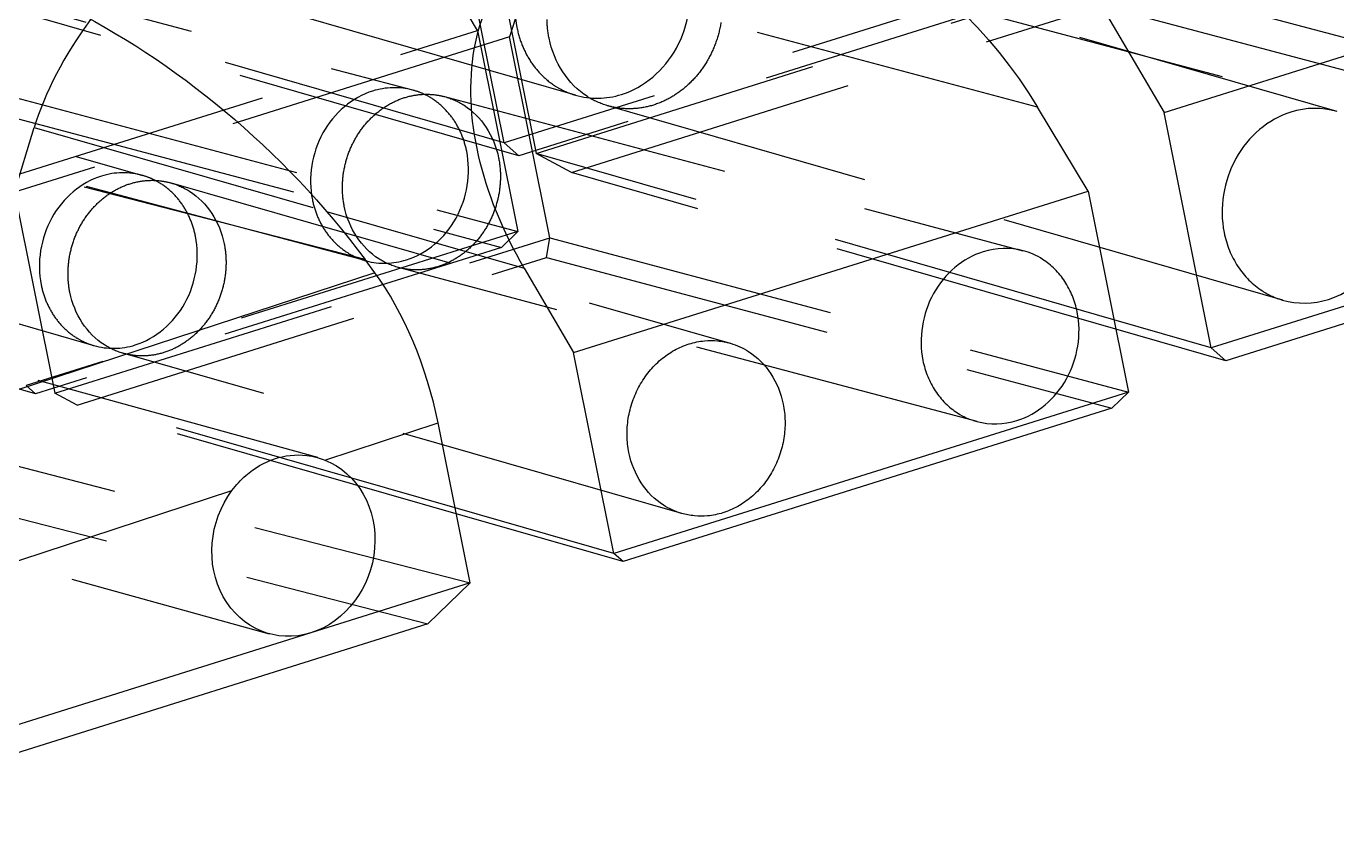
# Model space of a CAD drawing. Header units: millimetres. Extents: x -115 to -14, y 12 to 52.
# Drawn here: x -83.52 to -54.82, y 11.92 to 29.2 of the extents above; entities that cross this region are included whole.
import ezdxf

# ---------------------------------------------------------------- set-up
doc = ezdxf.new("R2010")
doc.units = ezdxf.units.MM
doc.linetypes.add('HIDDEN', pattern=[9.525, 6.35, -3.175])
doc.layers.get('0').update_dxf_attribs({"color": 253, "lineweight": 70, "true_color": 0x8faf8f})
doc.layers.add('Hidden', color=98, linetype='HIDDEN', lineweight=70, true_color=0x054805)

msp = doc.modelspace()

# ---------------------------------------------------------------- linework, layer by layer
at = {"color": 98, "lineweight": -3, "true_color": 0x054805}
for p, q in [((-58.605, 27.316), (-45.521, 31.417)), ((-60.212, 30.061), (-58.605, 27.316)), ((-60.267, 25.597), (-61.375, 27.433)), ((-57.572, 22.165), (-58.605, 27.316)), ((-44.488, 26.266), (-57.572, 22.165)), ((-71.535, 22.065), (-60.267, 25.597)), ((-60.267, 25.597), (-59.384, 21.196)), ((-45.066, 25.705), (-57.251, 21.88)), ((-76.945, 25.149), (-72.617, 23.909)), ((-75.886, 23.805), (-76.103, 24.097)), ((-72.617, 23.909), (-71.535, 22.065)), ((-75.886, 23.805), (-90.627, 18.975)), ((-57.572, 22.165), (-59.701, 22.778)), ((-57.251, 21.88), (-59.661, 22.574)), ((-57.251, 21.88), (-57.572, 22.165)), ((-70.652, 17.664), (-71.535, 22.065)), ((-59.384, 21.196), (-70.652, 17.664)), ((-59.745, 20.846), (-59.384, 21.196)), ((-59.745, 20.846), (-70.451, 17.486)), ((-76.981, 19.707), (-74.502, 20.519)), ((-73.8, 17.019), (-74.502, 20.519)), ((-84.689, 17.182), (-79.018, 19.04)), ((-70.652, 17.664), (-74.129, 18.661)), ((-70.451, 17.486), (-74.104, 18.532)), ((-70.451, 17.486), (-70.652, 17.664)), ((-73.8, 17.019), (-77.289, 15.925)), ((-74.727, 16.123), (-73.8, 17.019)), ((-74.727, 16.123), (-88.116, 11.92)), ((-77.289, 15.925), (-85.139, 13.464))]:
    msp.add_line(p, q, dxfattribs=at)
at = {"color": 98, "lineweight": -3, "true_color": 0x054805, "extrusion": (1.65191e-15, -1.72309e-15, -1)}
msp.add_ellipse((-66.325, 25.882), major_axis=(-5.04, 5.319), ratio=0.669132, start_param=0.316164, end_param=1.88696, dxfattribs=at)
at = {"color": 98, "lineweight": -3, "true_color": 0x054805, "extrusion": (-2.44937e-16, 1.84367e-16, -1)}
msp.add_ellipse((-82.994, 21.972), major_axis=(-8.372, 7.581), ratio=0.580791, start_param=0.332007, end_param=1.902803, dxfattribs=at)
at = {"color": 98, "lineweight": -3, "true_color": 0x054805, "extrusion": (4.76755e-16, -5.41912e-16, -1)}
msp.add_ellipse((-67.667, 25.461), major_axis=(-4.92, 5.38), ratio=0.6761, start_param=5.018281, end_param=6.589078, dxfattribs=at)
at = {"color": 98, "lineweight": -3, "true_color": 0x054805}
msp.add_ellipse((-76.365, 20.999), major_axis=(-1.217, 3.821), ratio=0.420209, start_param=4.454677, end_param=5.394575, dxfattribs=at)
at = {"color": 98, "lineweight": -3, "true_color": 0x054805, "extrusion": (-2.53535e-17, 6.45912e-17, -1)}
for start_param, end_param in [(3.236155, 5.764469), (5.764469, 8.268432)]:
    msp.add_ellipse((-77.672, 17.833), major_axis=(-0.532, -1.928), ratio=0.884322, start_param=start_param, end_param=end_param, dxfattribs=at)
at = {"color": 98, "lineweight": -3, "true_color": 0x054805}
for points, knots in [([(-54.819, 27.34), (-55.142, 27.432), (-55.494, 27.429), (-56.317, 27.171), (-56.76, 26.797), (-57.302, 25.82), (-57.397, 25.223), (-57.289, 24.687)], [0.1654384, 0.1654384, 0.1654384, 0.1654384, 0.25, 0.25, 0.375, 0.375, 0.5, 0.5, 0.5, 0.5]), ([(-56.01, 23.209), (-55.686, 23.117), (-55.335, 23.12), (-54.512, 23.378), (-54.068, 23.752), (-53.526, 24.728), (-53.431, 25.325), (-53.539, 25.862)], [0.6654384, 0.6654384, 0.6654384, 0.6654384, 0.75, 0.75, 0.875, 0.875, 1, 1, 1, 1]), ([(-61.689, 24.29), (-61.973, 24.364), (-62.278, 24.359), (-63.009, 24.129), (-63.409, 23.792), (-63.898, 22.912), (-63.983, 22.374), (-63.886, 21.89)], [0.1683154, 0.1683154, 0.1683154, 0.1683154, 0.25, 0.25, 0.375, 0.375, 0.5, 0.5, 0.5, 0.5]), ([(-62.703, 20.55), (-62.419, 20.476), (-62.114, 20.481), (-61.383, 20.71), (-60.983, 21.047), (-60.494, 21.928), (-60.409, 22.466), (-60.506, 22.95)], [0.6683154, 0.6683154, 0.6683154, 0.6683154, 0.75, 0.75, 0.875, 0.875, 1, 1, 1, 1]), ([(-68.1, 22.264), (-67.96, 22.222), (-67.826, 22.162), (-67.32, 21.839), (-67.042, 21.415), (-66.945, 20.931)], [-0.1656124, -0.1656124, -0.1656124, -0.1656124, -0.125, -0.125, 0, 0, 0, 0]), ([(-79.018, 19.04), (-78.928, 19.159), (-78.827, 19.271), (-78.525, 19.538), (-78.304, 19.664), (-78.084, 19.736), (-77.865, 19.807), (-77.619, 19.835), (-77.304, 19.799), (-77.228, 19.784), (-77.153, 19.764)], [0.012211142, 0.012211142, 0.012211142, 0.012211142, 0.012648675, 0.012648675, 0.013406486, 0.013406486, 0.013406486, 0.014160402, 0.014160402, 0.014406789, 0.014406789, 0.014406789, 0.014406789]), ([(-69.17, 18.539), (-69.309, 18.581), (-69.444, 18.641), (-69.949, 18.964), (-70.228, 19.388), (-70.325, 19.872)], [-0.6656124, -0.6656124, -0.6656124, -0.6656124, -0.625, -0.625, -0.5, -0.5, -0.5, -0.5])]:
    msp.add_open_spline(points, degree=3, knots=knots, dxfattribs=at)
for points in [[(-57.289, 24.687), (-57.263, 24.552), (-57.223, 24.422), (-57.173, 24.298)], [(-61.469, 24.212), (-61.541, 24.243), (-61.614, 24.269), (-61.689, 24.29)], [(-61.263, 24.101), (-61.329, 24.144), (-61.398, 24.18), (-61.469, 24.212)], [(-57.173, 24.298), (-57.122, 24.174), (-57.06, 24.057), (-56.989, 23.947)], [(-60.997, 23.887), (-61.079, 23.968), (-61.168, 24.04), (-61.263, 24.101)], [(-60.776, 23.617), (-60.842, 23.714), (-60.916, 23.805), (-60.997, 23.887)], [(-56.989, 23.947), (-56.917, 23.838), (-56.835, 23.737), (-56.745, 23.646)], [(-60.611, 23.3), (-60.657, 23.411), (-60.713, 23.517), (-60.776, 23.617)], [(-56.745, 23.646), (-56.654, 23.557), (-56.555, 23.476), (-56.449, 23.409)], [(-60.506, 22.95), (-60.53, 23.071), (-60.566, 23.188), (-60.611, 23.3)], [(-56.449, 23.409), (-56.381, 23.365), (-56.309, 23.326), (-56.236, 23.293)], [(-56.236, 23.293), (-56.162, 23.26), (-56.087, 23.232), (-56.01, 23.209)], [(-69.624, 21.906), (-69.531, 21.983), (-69.432, 22.053), (-69.328, 22.111)], [(-69.328, 22.111), (-69.224, 22.168), (-69.116, 22.215), (-69.006, 22.25)], [(-69.006, 22.25), (-68.895, 22.284), (-68.782, 22.307), (-68.669, 22.318)], [(-68.669, 22.318), (-68.573, 22.325), (-68.476, 22.326), (-68.381, 22.317)], [(-68.381, 22.317), (-68.286, 22.307), (-68.192, 22.29), (-68.1, 22.264)], [(-69.882, 21.644), (-69.803, 21.739), (-69.717, 21.827), (-69.624, 21.906)], [(-63.886, 21.89), (-63.862, 21.769), (-63.826, 21.652), (-63.781, 21.54)], [(-70.092, 21.334), (-70.031, 21.444), (-69.96, 21.547), (-69.882, 21.644)], [(-63.781, 21.54), (-63.735, 21.428), (-63.679, 21.322), (-63.616, 21.223)], [(-70.246, 20.988), (-70.204, 21.107), (-70.153, 21.224), (-70.092, 21.334)], [(-70.338, 20.619), (-70.317, 20.744), (-70.287, 20.868), (-70.246, 20.988)], [(-63.616, 21.223), (-63.55, 21.125), (-63.476, 21.034), (-63.395, 20.952)], [(-66.945, 20.931), (-66.92, 20.81), (-66.907, 20.686), (-66.905, 20.561)], [(-63.395, 20.952), (-63.313, 20.872), (-63.224, 20.799), (-63.129, 20.738)], [(-63.129, 20.738), (-63.063, 20.696), (-62.994, 20.659), (-62.923, 20.627)], [(-70.365, 20.242), (-70.366, 20.368), (-70.357, 20.494), (-70.338, 20.619)], [(-66.905, 20.561), (-66.903, 20.435), (-66.912, 20.309), (-66.931, 20.184)], [(-62.923, 20.627), (-62.851, 20.596), (-62.778, 20.571), (-62.703, 20.55)], [(-70.325, 19.872), (-70.349, 19.993), (-70.362, 20.117), (-70.365, 20.242)], [(-66.931, 20.184), (-66.952, 20.059), (-66.983, 19.935), (-67.023, 19.815)], [(-67.023, 19.815), (-67.065, 19.695), (-67.116, 19.579), (-67.177, 19.469)], [(-77.153, 19.764), (-77.094, 19.748), (-77.036, 19.729), (-76.981, 19.707)], [(-67.177, 19.469), (-67.238, 19.359), (-67.309, 19.256), (-67.387, 19.159)], [(-67.387, 19.159), (-67.466, 19.064), (-67.553, 18.976), (-67.645, 18.897)], [(-67.941, 18.692), (-68.045, 18.635), (-68.153, 18.588), (-68.264, 18.553)], [(-67.645, 18.897), (-67.739, 18.819), (-67.838, 18.75), (-67.941, 18.692)], [(-68.889, 18.486), (-68.984, 18.496), (-69.078, 18.513), (-69.17, 18.539)], [(-68.601, 18.485), (-68.697, 18.477), (-68.793, 18.477), (-68.889, 18.486)], [(-68.264, 18.553), (-68.374, 18.519), (-68.487, 18.496), (-68.601, 18.485)]]:
    msp.add_open_spline(points, degree=3, dxfattribs=at)
at = {"layer": 'Hidden', "lineweight": -3}
for p, q in [((-73.058, 26.651), (-74.092, 31.802)), ((-69.608, 31.597), (-54.824, 27.342)), ((-71.491, 27.693), (-84.068, 31.313)), ((-73.389, 31.571), (-72.355, 26.42)), ((-86.047, 30.732), (-75.065, 27.809)), ((-73.638, 29.114), (-74.746, 30.95)), ((-60.683, 30.53), (-73.058, 26.651)), ((-73.058, 26.651), (-85.635, 30.271)), ((-72.485, 30.39), (-72.939, 28.97)), ((-61.375, 27.433), (-72.485, 30.39)), ((-72.355, 26.42), (-59.856, 30.338)), ((-59.856, 30.338), (-44.488, 26.266)), ((-72.738, 26.367), (-84.862, 29.856)), ((-61.262, 29.969), (-72.738, 26.367)), ((-71.582, 26.005), (-59.969, 29.653)), ((-48.119, 25.658), (-63.487, 29.73)), ((-59.969, 29.653), (-45.066, 25.705)), ((-84.407, 25.739), (-73.638, 29.114)), ((-73.638, 29.114), (-72.755, 24.714)), ((-91.587, 28.979), (-80.977, 25.939)), ((-72.939, 28.97), (-83.778, 25.573)), ((-72.056, 24.57), (-72.939, 28.97)), ((-83.738, 27.637), (-72.755, 24.714)), ((-74.366, 27.664), (-61.694, 24.291)), ((-56.004, 23.207), (-70.788, 27.462)), ((-76.103, 24.097), (-88.101, 27.19)), ((-76.069, 24.066), (-87.052, 26.989)), ((-83.808, 27.209), (-73.117, 24.363)), ((-83.778, 25.573), (-83.35, 26.984)), ((-83.35, 26.984), (-76.945, 25.149)), ((-72.738, 26.367), (-73.058, 26.651)), ((-59.701, 22.778), (-72.355, 26.42)), ((-71.582, 26.005), (-72.355, 26.42)), ((-59.661, 22.574), (-71.582, 26.005)), ((-83.778, 25.573), (-82.895, 21.172)), ((-80.348, 25.773), (-68.105, 22.265)), ((-82.036, 22.211), (-92.647, 25.251)), ((-72.755, 24.714), (-83.524, 21.338)), ((-73.117, 24.363), (-72.755, 24.714)), ((-82.895, 21.172), (-72.056, 24.57)), ((-72.127, 24.142), (-72.056, 24.57)), ((-72.056, 24.57), (-59.384, 21.196)), ((-83.323, 21.159), (-93.648, 24.118)), ((-73.117, 24.363), (-83.323, 21.159)), ((-82.409, 20.912), (-72.127, 24.142)), ((-72.127, 24.142), (-59.745, 20.846)), ((-62.698, 20.548), (-75.37, 23.922)), ((-77.14, 19.761), (-90.632, 23.487)), ((-69.165, 18.538), (-81.407, 22.045)), ((-83.323, 21.159), (-83.524, 21.338)), ((-82.409, 20.912), (-82.895, 21.172)), ((-74.129, 18.661), (-82.895, 21.172)), ((-74.104, 18.532), (-82.409, 20.912)), ((-87.737, 20.611), (-73.8, 17.019)), ((-91.705, 19.633), (-78.204, 15.905)), ((-87.912, 19.521), (-74.727, 16.123))]:
    msp.add_line(p, q, dxfattribs=at)
msp.add_ellipse((-78.4, 28.536), major_axis=(4.625, 4.3), ratio=0.527134, start_param=1.920125, end_param=2.405815, dxfattribs=at)
for points, knots in [([(-70.305, 31.826), (-70.629, 31.918), (-70.98, 31.915), (-71.803, 31.657), (-72.247, 31.283), (-72.789, 30.306), (-72.884, 29.709), (-72.776, 29.173)], [0.1654384, 0.1654384, 0.1654384, 0.1654384, 0.25, 0.25, 0.375, 0.375, 0.5, 0.5, 0.5, 0.5]), ([(-71.496, 27.695), (-71.172, 27.603), (-70.821, 27.606), (-69.998, 27.864), (-69.555, 28.238), (-69.013, 29.214), (-68.918, 29.811), (-69.025, 30.348)], [0.6654384, 0.6654384, 0.6654384, 0.6654384, 0.75, 0.75, 0.875, 0.875, 1, 1, 1, 1]), ([(-70.793, 27.464), (-70.948, 27.51), (-71.096, 27.576), (-71.656, 27.935), (-71.966, 28.405), (-72.073, 28.942)], [-0.6654384, -0.6654384, -0.6654384, -0.6654384, -0.625, -0.625, -0.5, -0.5, -0.5, -0.5]), ([(-75.06, 27.807), (-75.344, 27.881), (-75.649, 27.876), (-76.381, 27.647), (-76.78, 27.31), (-77.269, 26.429), (-77.354, 25.891), (-77.257, 25.407)], [0.1683154, 0.1683154, 0.1683154, 0.1683154, 0.25, 0.25, 0.375, 0.375, 0.5, 0.5, 0.5, 0.5]), ([(-74.361, 27.663), (-74.211, 27.622), (-74.067, 27.559), (-73.554, 27.23), (-73.275, 26.807), (-73.178, 26.323)], [-0.1683154, -0.1683154, -0.1683154, -0.1683154, -0.125, -0.125, 0, 0, 0, 0]), ([(-76.074, 24.067), (-75.79, 23.993), (-75.485, 23.998), (-74.754, 24.228), (-74.354, 24.565), (-73.866, 25.445), (-73.78, 25.983), (-73.877, 26.467)], [0.6683154, 0.6683154, 0.6683154, 0.6683154, 0.75, 0.75, 0.875, 0.875, 1, 1, 1, 1]), ([(-80.972, 25.938), (-81.263, 26.02), (-81.579, 26.017), (-82.32, 25.785), (-82.72, 25.448), (-83.208, 24.567), (-83.294, 24.029), (-83.197, 23.545)], [0.1656124, 0.1656124, 0.1656124, 0.1656124, 0.25, 0.25, 0.375, 0.375, 0.5, 0.5, 0.5, 0.5]), ([(-80.343, 25.772), (-80.203, 25.73), (-80.069, 25.67), (-79.563, 25.347), (-79.284, 24.923), (-79.187, 24.439)], [-0.1656124, -0.1656124, -0.1656124, -0.1656124, -0.125, -0.125, 0, 0, 0, 0]), ([(-75.375, 23.923), (-75.525, 23.964), (-75.669, 24.027), (-76.182, 24.356), (-76.461, 24.779), (-76.558, 25.263)], [-0.6683154, -0.6683154, -0.6683154, -0.6683154, -0.625, -0.625, -0.5, -0.5, -0.5, -0.5]), ([(-82.041, 22.213), (-81.75, 22.131), (-81.434, 22.133), (-80.693, 22.366), (-80.293, 22.703), (-79.805, 23.583), (-79.719, 24.121), (-79.816, 24.605)], [0.6656124, 0.6656124, 0.6656124, 0.6656124, 0.75, 0.75, 0.875, 0.875, 1, 1, 1, 1]), ([(-81.412, 22.047), (-81.552, 22.088), (-81.686, 22.148), (-82.192, 22.472), (-82.471, 22.895), (-82.568, 23.379)], [-0.6656124, -0.6656124, -0.6656124, -0.6656124, -0.625, -0.625, -0.5, -0.5, -0.5, -0.5])]:
    msp.add_open_spline(points, degree=3, knots=knots, dxfattribs=at)
for points in [[(-72.073, 28.942), (-72.1, 29.076), (-72.114, 29.214), (-72.118, 29.353)], [(-68.308, 29.288), (-68.331, 29.149), (-68.365, 29.012), (-68.41, 28.879)], [(-72.776, 29.173), (-72.749, 29.038), (-72.71, 28.908), (-72.66, 28.784)], [(-72.66, 28.784), (-72.609, 28.66), (-72.547, 28.543), (-72.476, 28.433)], [(-68.41, 28.879), (-68.456, 28.746), (-68.513, 28.617), (-68.581, 28.495)], [(-72.476, 28.433), (-72.403, 28.324), (-72.321, 28.223), (-72.231, 28.132)], [(-68.581, 28.495), (-68.649, 28.373), (-68.727, 28.258), (-68.814, 28.151)], [(-72.231, 28.132), (-72.14, 28.043), (-72.042, 27.962), (-71.936, 27.895)], [(-68.814, 28.151), (-68.902, 28.045), (-68.998, 27.948), (-69.1, 27.86)], [(-71.936, 27.895), (-71.867, 27.851), (-71.796, 27.812), (-71.723, 27.779)], [(-69.1, 27.86), (-69.204, 27.774), (-69.314, 27.698), (-69.428, 27.633)], [(-75.562, 27.502), (-75.458, 27.559), (-75.35, 27.607), (-75.239, 27.641)], [(-75.239, 27.641), (-75.128, 27.676), (-75.015, 27.698), (-74.902, 27.709)], [(-74.841, 27.73), (-74.912, 27.761), (-74.986, 27.786), (-75.06, 27.807)], [(-74.902, 27.709), (-74.811, 27.717), (-74.719, 27.717), (-74.629, 27.71)], [(-74.634, 27.619), (-74.7, 27.661), (-74.769, 27.698), (-74.841, 27.73)], [(-74.368, 27.404), (-74.45, 27.485), (-74.539, 27.558), (-74.634, 27.619)], [(-74.629, 27.71), (-74.538, 27.701), (-74.449, 27.686), (-74.361, 27.663)], [(-71.723, 27.779), (-71.649, 27.746), (-71.573, 27.718), (-71.496, 27.695)], [(-69.428, 27.633), (-69.544, 27.57), (-69.664, 27.517), (-69.786, 27.479)], [(-76.115, 27.035), (-76.036, 27.131), (-75.95, 27.219), (-75.858, 27.298)], [(-75.858, 27.298), (-75.764, 27.375), (-75.665, 27.444), (-75.562, 27.502)], [(-74.148, 27.134), (-74.213, 27.232), (-74.287, 27.322), (-74.368, 27.404)], [(-70.481, 27.404), (-70.587, 27.415), (-70.691, 27.435), (-70.793, 27.464)], [(-70.16, 27.404), (-70.267, 27.395), (-70.375, 27.395), (-70.481, 27.404)], [(-69.786, 27.479), (-69.909, 27.44), (-70.034, 27.416), (-70.16, 27.404)], [(-76.325, 26.725), (-76.264, 26.835), (-76.194, 26.939), (-76.115, 27.035)], [(-73.982, 26.817), (-74.028, 26.929), (-74.084, 27.034), (-74.148, 27.134)], [(-76.479, 26.379), (-76.438, 26.499), (-76.387, 26.615), (-76.325, 26.725)], [(-73.877, 26.467), (-73.901, 26.588), (-73.937, 26.705), (-73.982, 26.817)], [(-76.572, 26.011), (-76.55, 26.136), (-76.52, 26.259), (-76.479, 26.379)], [(-73.178, 26.323), (-73.154, 26.202), (-73.141, 26.077), (-73.138, 25.952)], [(-80.767, 25.862), (-80.833, 25.892), (-80.902, 25.916), (-80.972, 25.938)], [(-80.912, 25.825), (-80.815, 25.833), (-80.719, 25.833), (-80.624, 25.825)], [(-80.574, 25.757), (-80.636, 25.796), (-80.7, 25.831), (-80.767, 25.862)], [(-76.598, 25.634), (-76.599, 25.759), (-76.591, 25.886), (-76.572, 26.011)], [(-73.138, 25.952), (-73.137, 25.827), (-73.146, 25.7), (-73.165, 25.575)], [(-81.867, 25.414), (-81.773, 25.491), (-81.674, 25.56), (-81.571, 25.619)], [(-81.571, 25.619), (-81.467, 25.676), (-81.359, 25.723), (-81.248, 25.757)], [(-81.248, 25.757), (-81.138, 25.792), (-81.025, 25.814), (-80.912, 25.825)], [(-80.624, 25.825), (-80.529, 25.815), (-80.434, 25.797), (-80.343, 25.772)], [(-80.307, 25.543), (-80.389, 25.624), (-80.478, 25.696), (-80.574, 25.757)], [(-76.558, 25.263), (-76.583, 25.384), (-76.595, 25.508), (-76.598, 25.634)], [(-73.165, 25.575), (-73.186, 25.45), (-73.216, 25.327), (-73.257, 25.207)], [(-82.125, 25.152), (-82.046, 25.247), (-81.959, 25.335), (-81.867, 25.414)], [(-80.087, 25.272), (-80.152, 25.37), (-80.226, 25.461), (-80.307, 25.543)], [(-79.921, 24.955), (-79.967, 25.067), (-80.023, 25.173), (-80.087, 25.272)], [(-77.257, 25.407), (-77.233, 25.286), (-77.197, 25.169), (-77.152, 25.057)], [(-82.335, 24.841), (-82.274, 24.951), (-82.203, 25.055), (-82.125, 25.152)], [(-77.152, 25.057), (-77.106, 24.945), (-77.05, 24.84), (-76.987, 24.74)], [(-73.257, 25.207), (-73.298, 25.087), (-73.35, 24.971), (-73.411, 24.861)], [(-82.489, 24.495), (-82.447, 24.615), (-82.396, 24.731), (-82.335, 24.841)], [(-79.816, 24.605), (-79.841, 24.726), (-79.876, 24.843), (-79.921, 24.955)], [(-76.987, 24.74), (-76.921, 24.642), (-76.847, 24.552), (-76.766, 24.47)], [(-73.411, 24.861), (-73.472, 24.751), (-73.543, 24.647), (-73.621, 24.551)], [(-82.581, 24.127), (-82.56, 24.252), (-82.529, 24.375), (-82.489, 24.495)], [(-79.187, 24.439), (-79.163, 24.318), (-79.15, 24.194), (-79.148, 24.068)], [(-76.766, 24.47), (-76.684, 24.389), (-76.595, 24.317), (-76.5, 24.256)], [(-73.621, 24.551), (-73.7, 24.455), (-73.786, 24.367), (-73.879, 24.288)], [(-82.608, 23.75), (-82.609, 23.875), (-82.6, 24.002), (-82.581, 24.127)], [(-76.5, 24.256), (-76.434, 24.213), (-76.365, 24.176), (-76.294, 24.145)], [(-76.294, 24.145), (-76.222, 24.114), (-76.149, 24.088), (-76.074, 24.067)], [(-73.879, 24.288), (-73.972, 24.211), (-74.071, 24.142), (-74.175, 24.084)], [(-79.148, 24.068), (-79.146, 23.943), (-79.155, 23.816), (-79.174, 23.691)], [(-75.107, 23.876), (-75.198, 23.885), (-75.287, 23.9), (-75.375, 23.923)], [(-74.834, 23.877), (-74.925, 23.869), (-75.017, 23.869), (-75.107, 23.876)], [(-74.497, 23.945), (-74.608, 23.91), (-74.721, 23.888), (-74.834, 23.877)], [(-74.175, 24.084), (-74.279, 24.026), (-74.387, 23.979), (-74.497, 23.945)], [(-83.197, 23.545), (-83.172, 23.424), (-83.137, 23.307), (-83.092, 23.195)], [(-82.568, 23.379), (-82.592, 23.5), (-82.605, 23.625), (-82.608, 23.75)], [(-79.174, 23.691), (-79.195, 23.567), (-79.226, 23.443), (-79.266, 23.323)], [(-79.266, 23.323), (-79.308, 23.203), (-79.359, 23.087), (-79.42, 22.977)], [(-83.092, 23.195), (-83.046, 23.084), (-82.99, 22.978), (-82.926, 22.878)], [(-79.42, 22.977), (-79.481, 22.867), (-79.552, 22.763), (-79.63, 22.667)], [(-82.926, 22.878), (-82.861, 22.781), (-82.787, 22.69), (-82.706, 22.608)], [(-82.706, 22.608), (-82.624, 22.527), (-82.535, 22.455), (-82.439, 22.394)], [(-82.439, 22.394), (-82.377, 22.354), (-82.313, 22.319), (-82.246, 22.289)], [(-79.888, 22.404), (-79.982, 22.327), (-80.081, 22.258), (-80.184, 22.2)], [(-79.63, 22.667), (-79.709, 22.572), (-79.796, 22.483), (-79.888, 22.404)], [(-82.246, 22.289), (-82.18, 22.259), (-82.111, 22.234), (-82.041, 22.213)], [(-80.184, 22.2), (-80.288, 22.143), (-80.396, 22.096), (-80.507, 22.061)], [(-81.131, 21.993), (-81.227, 22.004), (-81.321, 22.021), (-81.412, 22.047)], [(-80.844, 21.993), (-80.94, 21.985), (-81.036, 21.985), (-81.131, 21.993)], [(-80.507, 22.061), (-80.617, 22.026), (-80.73, 22.004), (-80.844, 21.993)]]:
    msp.add_open_spline(points, degree=3, dxfattribs=at)

doc.saveas('drawing.dxf')
